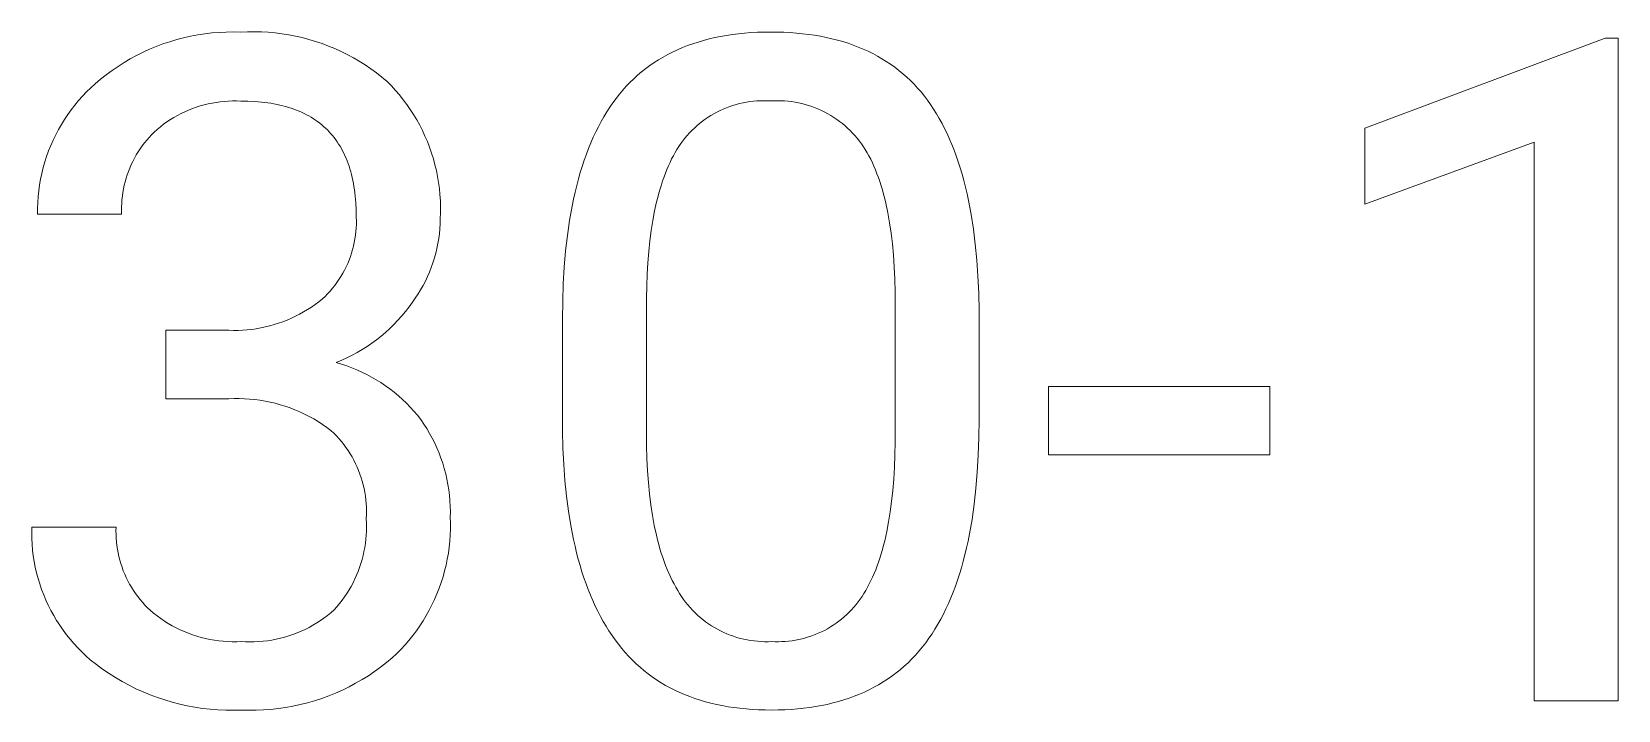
# Model space of a CAD drawing. Header units: millimetres. Extents: x -987 to 2591, y -102 to 2398.
# Drawn here: x 1768.8 to 1850.2, y 180.4 to 215.3 of the extents above; entities that cross this region are included whole.
import ezdxf

# ---------------------------------------------------------------- set-up
doc = ezdxf.new("R2010")
doc.units = ezdxf.units.MM
doc.header["$MEASUREMENT"] = 0
doc.layers.add('Domyślny', color=7, linetype='Continuous', true_color=0x000000)

msp = doc.modelspace()

# ---------------------------------------------------------------- linework, layer by layer
at = {"layer": 'Domyślny', "color": 18, "lineweight": 15, "true_color": 0x000000}
for p, q in [((1776.6, 214.969), (1776.96, 215.05)), ((1776.96, 215.05), (1777.323, 215.119)), ((1777.323, 215.119), (1777.688, 215.174)), ((1777.688, 215.174), (1778.055, 215.217)), ((1778.055, 215.217), (1778.423, 215.248)), ((1778.423, 215.248), (1778.791, 215.265)), ((1778.791, 215.265), (1779.161, 215.27)), ((1779.161, 215.27), (1779.53, 215.262)), ((1779.53, 215.262), (1779.883, 215.278)), ((1779.883, 215.278), (1780.237, 215.282)), ((1780.237, 215.282), (1780.59, 215.274)), ((1780.59, 215.274), (1780.943, 215.254)), ((1780.943, 215.254), (1781.296, 215.222)), ((1781.296, 215.222), (1781.647, 215.178)), ((1781.647, 215.178), (1781.996, 215.123)), ((1781.996, 215.123), (1782.343, 215.055)), ((1782.343, 215.055), (1782.688, 214.977)), ((1803.863, 214.978), (1804.159, 215.038)), ((1804.159, 215.038), (1804.46, 215.092)), ((1804.46, 215.092), (1804.768, 215.138)), ((1804.768, 215.138), (1805.081, 215.177)), ((1805.081, 215.177), (1805.4, 215.209)), ((1805.4, 215.209), (1805.725, 215.234)), ((1805.725, 215.234), (1806.056, 215.252)), ((1806.056, 215.252), (1806.392, 215.262)), ((1806.392, 215.262), (1806.735, 215.266)), ((1806.735, 215.266), (1807.075, 215.263)), ((1807.075, 215.263), (1807.409, 215.252)), ((1807.409, 215.252), (1807.737, 215.235)), ((1807.737, 215.235), (1808.06, 215.211)), ((1808.06, 215.211), (1808.377, 215.18)), ((1808.377, 215.18), (1808.688, 215.143)), ((1808.688, 215.143), (1808.993, 215.098)), ((1808.993, 215.098), (1809.293, 215.047)), ((1809.293, 215.047), (1809.587, 214.989)), ((1774.186, 214.064), (1774.516, 214.228)), ((1774.516, 214.228), (1774.852, 214.382)), ((1774.852, 214.382), (1775.193, 214.523)), ((1775.193, 214.523), (1775.539, 214.653)), ((1775.539, 214.653), (1775.889, 214.771)), ((1775.889, 214.771), (1776.243, 214.876)), ((1776.243, 214.876), (1776.6, 214.969)), ((1782.688, 214.977), (1783.03, 214.886)), ((1783.03, 214.886), (1783.369, 214.784)), ((1783.369, 214.784), (1783.704, 214.671)), ((1783.704, 214.671), (1784.035, 214.547)), ((1784.035, 214.547), (1784.362, 214.412)), ((1784.362, 214.412), (1784.684, 214.265)), ((1784.684, 214.265), (1785.001, 214.108)), ((1801.457, 214.115), (1801.701, 214.239)), ((1801.701, 214.239), (1801.951, 214.356)), ((1801.951, 214.356), (1802.207, 214.466)), ((1802.207, 214.466), (1802.469, 214.569)), ((1802.469, 214.569), (1802.736, 214.665)), ((1802.736, 214.665), (1803.009, 214.754)), ((1803.009, 214.754), (1803.288, 214.836)), ((1803.288, 214.836), (1803.572, 214.91)), ((1803.572, 214.91), (1803.863, 214.978)), ((1809.587, 214.989), (1809.875, 214.924)), ((1809.875, 214.924), (1810.158, 214.852)), ((1810.158, 214.852), (1810.435, 214.773)), ((1810.435, 214.773), (1810.706, 214.688)), ((1810.706, 214.688), (1810.971, 214.596)), ((1810.971, 214.596), (1811.231, 214.496)), ((1811.231, 214.496), (1811.485, 214.39)), ((1811.485, 214.39), (1811.734, 214.277)), ((1811.734, 214.277), (1811.977, 214.158)), ((1837.237, 210.334), (1849.568, 214.956)), ((1849.568, 214.956), (1850.247, 214.956)), ((1850.247, 214.956), (1850.247, 180.919)), ((1772.927, 213.293), (1773.232, 213.502)), ((1773.232, 213.502), (1773.543, 213.7)), ((1773.543, 213.7), (1773.862, 213.887)), ((1773.862, 213.887), (1774.186, 214.064)), ((1785.001, 214.108), (1785.312, 213.941)), ((1785.312, 213.941), (1785.618, 213.763)), ((1785.618, 213.763), (1785.917, 213.575)), ((1785.917, 213.575), (1786.21, 213.377)), ((1800.11, 213.22), (1800.32, 213.387)), ((1800.32, 213.387), (1800.536, 213.547)), ((1800.536, 213.547), (1800.758, 213.699)), ((1800.758, 213.699), (1800.985, 213.845)), ((1800.985, 213.845), (1801.218, 213.983)), ((1801.218, 213.983), (1801.457, 214.115)), ((1811.977, 214.158), (1812.214, 214.031)), ((1812.214, 214.031), (1812.445, 213.898)), ((1812.445, 213.898), (1812.671, 213.758)), ((1812.671, 213.758), (1812.892, 213.61)), ((1812.892, 213.61), (1813.106, 213.457)), ((1813.106, 213.457), (1813.315, 213.296)), ((1771.836, 212.403), (1772.06, 212.606)), ((1772.06, 212.606), (1772.341, 212.845)), ((1772.341, 212.845), (1772.63, 213.074)), ((1772.63, 213.074), (1772.927, 213.293)), ((1786.21, 213.377), (1786.497, 213.169)), ((1786.497, 213.169), (1786.776, 212.951)), ((1786.776, 212.951), (1787.047, 212.725)), ((1787.047, 212.725), (1787.265, 212.502)), ((1799.326, 212.483), (1799.514, 212.678)), ((1799.514, 212.678), (1799.707, 212.866)), ((1799.707, 212.866), (1799.906, 213.047)), ((1799.906, 213.047), (1800.11, 213.22)), ((1813.315, 213.296), (1813.519, 213.128)), ((1813.519, 213.128), (1813.717, 212.954)), ((1813.717, 212.954), (1813.909, 212.772)), ((1813.909, 212.772), (1814.096, 212.584)), ((1814.096, 212.584), (1814.278, 212.389)), ((1771.209, 211.748), (1771.41, 211.974)), ((1771.41, 211.974), (1771.619, 212.192)), ((1771.619, 212.192), (1771.836, 212.403)), ((1787.265, 212.502), (1787.476, 212.272)), ((1787.476, 212.272), (1787.679, 212.036)), ((1787.679, 212.036), (1787.873, 211.792)), ((1787.873, 211.792), (1788.06, 211.542)), ((1798.633, 211.632), (1798.798, 211.856)), ((1798.798, 211.856), (1798.968, 212.072)), ((1798.968, 212.072), (1799.145, 212.281)), ((1799.145, 212.281), (1799.326, 212.483)), ((1814.278, 212.389), (1814.453, 212.188)), ((1814.453, 212.188), (1814.624, 211.979)), ((1814.624, 211.979), (1814.788, 211.763)), ((1814.788, 211.763), (1814.947, 211.541)), ((1770.486, 210.781), (1770.654, 211.032)), ((1770.654, 211.032), (1770.831, 211.277)), ((1770.831, 211.277), (1771.016, 211.516)), ((1771.016, 211.516), (1771.209, 211.748)), ((1776.284, 210.981), (1776.101, 210.877)), ((1776.471, 211.079), (1776.284, 210.981)), ((1776.661, 211.17), (1776.471, 211.079)), ((1776.854, 211.254), (1776.661, 211.17)), ((1777.05, 211.332), (1776.854, 211.254)), ((1777.248, 211.404), (1777.05, 211.332)), ((1777.449, 211.468), (1777.248, 211.404)), ((1777.651, 211.526), (1777.449, 211.468)), ((1777.856, 211.576), (1777.651, 211.526)), ((1778.062, 211.62), (1777.856, 211.576)), ((1778.269, 211.656), (1778.062, 211.62)), ((1778.478, 211.685), (1778.269, 211.656)), ((1778.688, 211.707), (1778.478, 211.685)), ((1778.898, 211.722), (1778.688, 211.707)), ((1779.108, 211.73), (1778.898, 211.722)), ((1779.319, 211.731), (1779.108, 211.73)), ((1779.53, 211.724), (1779.319, 211.731)), ((1779.895, 211.718), (1779.53, 211.724)), ((1780.248, 211.701), (1779.895, 211.718)), ((1780.42, 211.688), (1780.248, 211.701)), ((1780.59, 211.672), (1780.42, 211.688)), ((1780.757, 211.653), (1780.59, 211.672)), ((1780.92, 211.631), (1780.757, 211.653)), ((1781.081, 211.607), (1780.92, 211.631)), ((1781.239, 211.579), (1781.081, 211.607)), ((1781.394, 211.549), (1781.239, 211.579)), ((1781.546, 211.515), (1781.394, 211.549)), ((1781.695, 211.479), (1781.546, 211.515)), ((1781.841, 211.44), (1781.695, 211.479)), ((1781.985, 211.398), (1781.841, 211.44)), ((1782.125, 211.353), (1781.985, 211.398)), ((1782.263, 211.305), (1782.125, 211.353)), ((1782.398, 211.254), (1782.263, 211.305)), ((1782.529, 211.201), (1782.398, 211.254)), ((1782.658, 211.144), (1782.529, 211.201)), ((1782.784, 211.084), (1782.658, 211.144)), ((1782.908, 211.022), (1782.784, 211.084)), ((1783.028, 210.957), (1782.908, 211.022)), ((1783.145, 210.888), (1783.028, 210.957)), ((1788.06, 211.542), (1788.237, 211.286)), ((1788.237, 211.286), (1788.406, 211.024)), ((1788.406, 211.024), (1788.566, 210.756)), ((1798.173, 210.918), (1798.322, 211.164)), ((1798.322, 211.164), (1798.475, 211.402)), ((1798.475, 211.402), (1798.633, 211.632)), ((1803.669, 210.982), (1803.519, 210.887)), ((1803.823, 211.071), (1803.669, 210.982)), ((1803.98, 211.156), (1803.823, 211.071)), ((1804.139, 211.235), (1803.98, 211.156)), ((1804.301, 211.309), (1804.139, 211.235)), ((1804.466, 211.377), (1804.301, 211.309)), ((1804.633, 211.439), (1804.466, 211.377)), ((1804.801, 211.496), (1804.633, 211.439)), ((1804.972, 211.547), (1804.801, 211.496)), ((1805.144, 211.592), (1804.972, 211.547)), ((1805.318, 211.631), (1805.144, 211.592)), ((1805.493, 211.664), (1805.318, 211.631)), ((1805.669, 211.691), (1805.493, 211.664)), ((1805.846, 211.712), (1805.669, 211.691)), ((1806.023, 211.728), (1805.846, 211.712)), ((1806.201, 211.737), (1806.023, 211.728)), ((1806.379, 211.74), (1806.201, 211.737)), ((1806.557, 211.737), (1806.379, 211.74)), ((1806.735, 211.728), (1806.557, 211.737)), ((1806.914, 211.737), (1806.735, 211.728)), ((1807.093, 211.74), (1806.914, 211.737)), ((1807.273, 211.737), (1807.093, 211.74)), ((1807.452, 211.728), (1807.273, 211.737)), ((1807.631, 211.713), (1807.452, 211.728)), ((1807.809, 211.691), (1807.631, 211.713)), ((1807.987, 211.664), (1807.809, 211.691)), ((1808.163, 211.631), (1807.987, 211.664)), ((1808.339, 211.592), (1808.163, 211.631)), ((1808.512, 211.546), (1808.339, 211.592)), ((1808.684, 211.495), (1808.512, 211.546)), ((1808.855, 211.438), (1808.684, 211.495)), ((1809.023, 211.376), (1808.855, 211.438)), ((1809.189, 211.307), (1809.023, 211.376)), ((1809.353, 211.233), (1809.189, 211.307)), ((1809.514, 211.154), (1809.353, 211.233)), ((1809.672, 211.069), (1809.514, 211.154)), ((1809.827, 210.979), (1809.672, 211.069)), ((1809.979, 210.884), (1809.827, 210.979)), ((1814.947, 211.541), (1815.1, 211.311)), ((1815.1, 211.311), (1815.249, 211.073)), ((1815.249, 211.073), (1815.393, 210.828)), ((1770.035, 209.995), (1770.176, 210.262)), ((1770.176, 210.262), (1770.327, 210.524)), ((1770.327, 210.524), (1770.486, 210.781)), ((1775.244, 210.267), (1775.086, 210.128)), ((1775.407, 210.4), (1775.244, 210.267)), ((1775.574, 210.528), (1775.407, 210.4)), ((1775.746, 210.651), (1775.574, 210.528)), ((1775.922, 210.767), (1775.746, 210.651)), ((1776.101, 210.877), (1775.922, 210.767)), ((1783.259, 210.817), (1783.145, 210.888)), ((1783.371, 210.743), (1783.259, 210.817)), ((1783.48, 210.666), (1783.371, 210.743)), ((1783.585, 210.586), (1783.48, 210.666)), ((1783.688, 210.504), (1783.585, 210.586)), ((1783.788, 210.418), (1783.688, 210.504)), ((1783.885, 210.329), (1783.788, 210.418)), ((1783.979, 210.238), (1783.885, 210.329)), ((1784.071, 210.143), (1783.979, 210.238)), ((1784.159, 210.046), (1784.071, 210.143)), ((1788.566, 210.756), (1788.717, 210.484)), ((1788.717, 210.484), (1788.858, 210.206)), ((1788.858, 210.206), (1788.99, 209.923)), ((1797.629, 209.861), (1797.758, 210.136)), ((1797.758, 210.136), (1797.891, 210.404)), ((1797.891, 210.404), (1798.03, 210.665)), ((1798.03, 210.665), (1798.173, 210.918)), ((1802.691, 210.214), (1802.567, 210.087)), ((1802.819, 210.338), (1802.691, 210.214)), ((1802.951, 210.457), (1802.819, 210.338)), ((1803.088, 210.572), (1802.951, 210.457)), ((1803.228, 210.682), (1803.088, 210.572)), ((1803.371, 210.787), (1803.228, 210.682)), ((1803.519, 210.887), (1803.371, 210.787)), ((1810.128, 210.783), (1809.979, 210.884)), ((1810.273, 210.677), (1810.128, 210.783)), ((1810.415, 210.567), (1810.273, 210.677)), ((1810.553, 210.452), (1810.415, 210.567)), ((1810.686, 210.332), (1810.553, 210.452)), ((1810.816, 210.208), (1810.686, 210.332)), ((1810.941, 210.079), (1810.816, 210.208)), ((1815.393, 210.828), (1815.531, 210.576)), ((1815.531, 210.576), (1815.665, 210.316)), ((1815.665, 210.316), (1815.794, 210.048)), ((1837.237, 206.426), (1837.237, 210.334)), ((1769.67, 209.165), (1769.782, 209.446)), ((1769.782, 209.446), (1769.904, 209.722)), ((1769.904, 209.722), (1770.035, 209.995)), ((1774.474, 209.423), (1774.366, 209.27)), ((1774.587, 209.572), (1774.474, 209.423)), ((1774.704, 209.717), (1774.587, 209.572)), ((1774.827, 209.858), (1774.704, 209.717)), ((1774.954, 209.995), (1774.827, 209.858)), ((1775.086, 210.128), (1774.954, 209.995)), ((1784.244, 209.946), (1784.159, 210.046)), ((1784.327, 209.843), (1784.244, 209.946)), ((1784.407, 209.736), (1784.327, 209.843)), ((1784.483, 209.627), (1784.407, 209.736)), ((1784.557, 209.515), (1784.483, 209.627)), ((1784.628, 209.401), (1784.557, 209.515)), ((1784.696, 209.283), (1784.628, 209.401)), ((1788.99, 209.923), (1789.112, 209.637)), ((1789.112, 209.637), (1789.225, 209.346)), ((1789.225, 209.346), (1789.327, 209.051)), ((1797.387, 209.287), (1797.506, 209.577)), ((1797.506, 209.577), (1797.629, 209.861)), ((1802.017, 209.388), (1801.921, 209.238)), ((1802.117, 209.535), (1802.017, 209.388)), ((1802.222, 209.679), (1802.117, 209.535)), ((1802.333, 209.818), (1802.222, 209.679)), ((1802.447, 209.955), (1802.333, 209.818)), ((1802.567, 210.087), (1802.447, 209.955)), ((1811.062, 209.947), (1810.941, 210.079)), ((1811.179, 209.81), (1811.062, 209.947)), ((1811.29, 209.669), (1811.179, 209.81)), ((1811.397, 209.525), (1811.29, 209.669)), ((1811.499, 209.377), (1811.397, 209.525)), ((1811.595, 209.226), (1811.499, 209.377)), ((1815.794, 210.048), (1815.919, 209.773)), ((1815.919, 209.773), (1816.038, 209.491)), ((1816.038, 209.491), (1816.152, 209.201)), ((1845.922, 209.607), (1837.237, 206.426)), ((1845.922, 180.919), (1845.922, 209.607)), ((1769.392, 208.303), (1769.475, 208.594)), ((1769.475, 208.594), (1769.567, 208.881)), ((1769.567, 208.881), (1769.67, 209.165)), ((1773.989, 208.625), (1773.909, 208.456)), ((1774.075, 208.791), (1773.989, 208.625)), ((1774.167, 208.954), (1774.075, 208.791)), ((1774.264, 209.113), (1774.167, 208.954)), ((1774.366, 209.27), (1774.264, 209.113)), ((1784.762, 209.162), (1784.696, 209.283)), ((1784.824, 209.039), (1784.762, 209.162)), ((1784.883, 208.912), (1784.824, 209.039)), ((1784.94, 208.783), (1784.883, 208.912)), ((1784.993, 208.65), (1784.94, 208.783)), ((1785.044, 208.515), (1784.993, 208.65)), ((1785.092, 208.377), (1785.044, 208.515)), ((1789.327, 209.051), (1789.42, 208.754)), ((1789.42, 208.754), (1789.502, 208.453)), ((1797.061, 208.369), (1797.165, 208.683)), ((1797.165, 208.683), (1797.273, 208.988)), ((1797.273, 208.988), (1797.387, 209.287)), ((1801.569, 208.574), (1801.487, 208.395)), ((1801.653, 208.748), (1801.569, 208.574)), ((1801.739, 208.917), (1801.653, 208.748)), ((1801.829, 209.08), (1801.739, 208.917)), ((1801.921, 209.238), (1801.829, 209.08)), ((1811.69, 209.067), (1811.595, 209.226)), ((1811.782, 208.902), (1811.69, 209.067)), ((1811.87, 208.731), (1811.782, 208.902)), ((1811.956, 208.554), (1811.87, 208.731)), ((1812.038, 208.372), (1811.956, 208.554)), ((1816.152, 209.201), (1816.262, 208.904)), ((1816.262, 208.904), (1816.366, 208.6)), ((1816.366, 208.6), (1816.466, 208.288)), ((1769.206, 207.416), (1769.258, 207.714)), ((1769.258, 207.714), (1769.32, 208.009)), ((1769.32, 208.009), (1769.392, 208.303)), ((1773.646, 207.756), (1773.595, 207.577)), ((1773.703, 207.935), (1773.646, 207.756)), ((1773.766, 208.111), (1773.703, 207.935)), ((1773.835, 208.284), (1773.766, 208.111)), ((1773.909, 208.456), (1773.835, 208.284)), ((1785.137, 208.236), (1785.092, 208.377)), ((1785.179, 208.091), (1785.137, 208.236)), ((1785.218, 207.944), (1785.179, 208.091)), ((1785.254, 207.795), (1785.218, 207.944)), ((1785.287, 207.642), (1785.254, 207.795)), ((1789.502, 208.453), (1789.574, 208.15)), ((1789.574, 208.15), (1789.636, 207.844)), ((1789.636, 207.844), (1789.687, 207.537)), ((1796.781, 207.384), (1796.869, 207.72)), ((1796.869, 207.72), (1796.963, 208.049)), ((1796.963, 208.049), (1797.061, 208.369)), ((1801.26, 207.826), (1801.19, 207.626)), ((1801.333, 208.021), (1801.26, 207.826)), ((1801.409, 208.211), (1801.333, 208.021)), ((1801.487, 208.395), (1801.409, 208.211)), ((1812.118, 208.184), (1812.038, 208.372)), ((1812.194, 207.991), (1812.118, 208.184)), ((1812.268, 207.791), (1812.194, 207.991)), ((1812.338, 207.586), (1812.268, 207.791)), ((1816.466, 208.288), (1816.561, 207.969)), ((1816.561, 207.969), (1816.651, 207.642)), ((1769.134, 206.816), (1769.165, 207.116)), ((1769.165, 207.116), (1769.206, 207.416)), ((1773.48, 207.028), (1773.454, 206.843)), ((1773.512, 207.212), (1773.48, 207.028)), ((1773.551, 207.395), (1773.512, 207.212)), ((1773.595, 207.577), (1773.551, 207.395)), ((1785.318, 207.486), (1785.287, 207.642)), ((1785.345, 207.327), (1785.318, 207.486)), ((1785.37, 207.166), (1785.345, 207.327)), ((1785.392, 207.001), (1785.37, 207.166)), ((1785.411, 206.834), (1785.392, 207.001)), ((1789.687, 207.537), (1789.728, 207.228)), ((1789.728, 207.228), (1789.759, 206.918)), ((1789.759, 206.918), (1789.779, 206.607)), ((1796.619, 206.69), (1796.697, 207.041)), ((1796.697, 207.041), (1796.781, 207.384)), ((1800.997, 206.994), (1800.939, 206.773)), ((1801.059, 207.21), (1800.997, 206.994)), ((1801.123, 207.421), (1801.059, 207.21)), ((1801.19, 207.626), (1801.123, 207.421)), ((1812.406, 207.375), (1812.338, 207.586)), ((1812.47, 207.158), (1812.406, 207.375)), ((1812.532, 206.935), (1812.47, 207.158)), ((1812.59, 206.707), (1812.532, 206.935)), ((1816.651, 207.642), (1816.736, 207.308)), ((1816.736, 207.308), (1816.816, 206.966)), ((1816.816, 206.966), (1816.892, 206.617)), ((1769.104, 206.212), (1769.114, 206.514)), ((1769.105, 205.91), (1769.104, 206.212)), ((1769.114, 206.514), (1769.134, 206.816)), ((1773.413, 206.284), (1773.412, 206.097)), ((1773.412, 206.097), (1773.418, 205.91)), ((1773.42, 206.471), (1773.413, 206.284)), ((1773.434, 206.657), (1773.42, 206.471)), ((1773.454, 206.843), (1773.434, 206.657)), ((1785.426, 206.663), (1785.411, 206.834)), ((1785.439, 206.49), (1785.426, 206.663)), ((1785.457, 206.134), (1785.439, 206.49)), ((1785.463, 205.767), (1785.457, 206.134)), ((1789.779, 206.607), (1789.788, 206.295)), ((1789.788, 206.295), (1789.787, 205.983)), ((1796.414, 205.593), (1796.545, 206.332)), ((1796.545, 206.332), (1796.619, 206.69)), ((1800.779, 206.078), (1800.687, 205.588)), ((1800.883, 206.546), (1800.779, 206.078)), ((1800.939, 206.773), (1800.883, 206.546)), ((1812.646, 206.473), (1812.59, 206.707)), ((1812.748, 205.987), (1812.646, 206.473)), ((1816.892, 206.617), (1817.028, 205.897)), ((1773.418, 205.91), (1769.105, 205.91)), ((1785.458, 205.204), (1785.466, 205.391)), ((1785.468, 205.579), (1785.463, 205.767)), ((1785.466, 205.391), (1785.468, 205.579)), ((1789.768, 205.417), (1789.753, 205.163)), ((1789.775, 205.672), (1789.768, 205.417)), ((1789.787, 205.983), (1789.775, 205.672)), ((1796.302, 204.824), (1796.414, 205.593)), ((1800.687, 205.588), (1800.606, 205.077)), ((1812.838, 205.477), (1812.748, 205.987)), ((1812.916, 204.945), (1812.838, 205.477)), ((1817.028, 205.897), (1817.144, 205.147)), ((1785.319, 204.276), (1785.36, 204.459)), ((1785.36, 204.459), (1785.394, 204.644)), ((1785.394, 204.644), (1785.422, 204.83)), ((1785.422, 204.83), (1785.443, 205.016)), ((1785.443, 205.016), (1785.458, 205.204)), ((1789.694, 204.657), (1789.652, 204.406)), ((1789.728, 204.91), (1789.694, 204.657)), ((1789.753, 205.163), (1789.728, 204.91)), ((1796.211, 204.024), (1796.302, 204.824)), ((1800.537, 204.546), (1800.479, 203.994)), ((1800.606, 205.077), (1800.537, 204.546)), ((1812.982, 204.389), (1812.916, 204.945)), ((1817.144, 205.147), (1817.241, 204.368)), ((1785.093, 203.559), (1785.159, 203.735)), ((1785.159, 203.735), (1785.219, 203.913)), ((1785.219, 203.913), (1785.272, 204.094)), ((1785.272, 204.094), (1785.319, 204.276)), ((1789.474, 203.664), (1789.397, 203.421)), ((1789.542, 203.909), (1789.474, 203.664)), ((1789.601, 204.157), (1789.542, 203.909)), ((1789.652, 204.406), (1789.601, 204.157)), ((1796.14, 203.195), (1796.211, 204.024)), ((1800.479, 203.994), (1800.432, 203.421)), ((1813.036, 203.809), (1812.982, 204.389)), ((1813.078, 203.206), (1813.036, 203.809)), ((1817.241, 204.368), (1817.318, 203.56)), ((1784.675, 202.719), (1784.77, 202.881)), ((1784.77, 202.881), (1784.86, 203.046)), ((1784.86, 203.046), (1784.944, 203.214)), ((1784.944, 203.214), (1785.022, 203.385)), ((1785.022, 203.385), (1785.093, 203.559)), ((1789.219, 202.944), (1789.118, 202.71)), ((1789.312, 203.181), (1789.219, 202.944)), ((1789.397, 203.421), (1789.312, 203.181)), ((1796.089, 202.336), (1796.14, 203.195)), ((1800.397, 202.827), (1800.373, 202.212)), ((1800.432, 203.421), (1800.397, 202.827)), ((1813.108, 202.58), (1813.078, 203.206)), ((1817.318, 203.56), (1817.376, 202.722)), ((1784.118, 201.964), (1784.24, 202.107)), ((1784.24, 202.107), (1784.356, 202.254)), ((1784.356, 202.254), (1784.468, 202.405)), ((1784.468, 202.405), (1784.574, 202.56)), ((1784.574, 202.56), (1784.675, 202.719)), ((1788.766, 202.032), (1788.633, 201.815)), ((1788.891, 202.254), (1788.766, 202.032)), ((1789.008, 202.48), (1788.891, 202.254)), ((1789.118, 202.71), (1789.008, 202.48)), ((1796.058, 201.448), (1796.089, 202.336)), ((1800.373, 202.212), (1800.361, 201.577)), ((1813.126, 201.929), (1813.108, 202.58)), ((1817.376, 202.722), (1817.414, 201.854)), ((1783.157, 201.14), (1783.351, 201.274)), ((1783.351, 201.274), (1783.539, 201.415)), ((1783.539, 201.415), (1783.723, 201.562)), ((1783.723, 201.562), (1783.859, 201.691)), ((1783.859, 201.691), (1783.991, 201.825)), ((1783.991, 201.825), (1784.118, 201.964)), ((1788.346, 201.395), (1788.172, 201.154)), ((1788.493, 201.602), (1788.346, 201.395)), ((1788.633, 201.815), (1788.493, 201.602)), ((1796.048, 200.529), (1796.058, 201.448)), ((1800.361, 201.577), (1800.361, 194.691)), ((1813.132, 201.255), (1813.126, 201.929)), ((1813.132, 194.203), (1813.132, 201.255)), ((1817.414, 201.854), (1817.433, 200.958)), ((1781.472, 200.311), (1781.694, 200.39)), ((1781.694, 200.39), (1781.913, 200.476)), ((1781.913, 200.476), (1782.129, 200.569)), ((1782.129, 200.569), (1782.342, 200.669)), ((1782.342, 200.669), (1782.552, 200.777)), ((1782.552, 200.777), (1782.758, 200.891)), ((1782.758, 200.891), (1782.96, 201.012)), ((1782.96, 201.012), (1783.157, 201.14)), ((1787.601, 200.468), (1787.395, 200.253)), ((1787.799, 200.69), (1787.601, 200.468)), ((1787.989, 200.919), (1787.799, 200.69)), ((1788.172, 201.154), (1787.989, 200.919)), ((1796.048, 194.786), (1796.048, 200.529)), ((1817.433, 200.958), (1817.433, 195.37)), ((1775.693, 199.953), (1778.922, 199.953)), ((1775.693, 196.439), (1775.693, 199.953)), ((1778.922, 199.953), (1779.157, 199.947)), ((1779.157, 199.947), (1779.393, 199.948)), ((1779.393, 199.948), (1779.628, 199.957)), ((1779.628, 199.957), (1779.863, 199.975)), ((1779.863, 199.975), (1780.097, 200)), ((1780.097, 200), (1780.33, 200.032)), ((1780.33, 200.032), (1780.562, 200.073)), ((1780.562, 200.073), (1780.792, 200.121)), ((1780.792, 200.121), (1781.021, 200.177)), ((1781.021, 200.177), (1781.248, 200.24)), ((1781.248, 200.24), (1781.472, 200.311)), ((1786.736, 199.652), (1786.502, 199.467)), ((1786.962, 199.845), (1786.736, 199.652)), ((1787.182, 200.045), (1786.962, 199.845)), ((1787.395, 200.253), (1787.182, 200.045)), ((1785.511, 198.811), (1785.249, 198.669)), ((1785.767, 198.962), (1785.511, 198.811)), ((1786.018, 199.122), (1785.767, 198.962)), ((1786.263, 199.29), (1786.018, 199.122)), ((1786.502, 199.467), (1786.263, 199.29)), ((1784.713, 198.412), (1784.438, 198.297)), ((1784.438, 198.297), (1784.707, 198.218)), ((1784.707, 198.218), (1784.973, 198.129)), ((1784.983, 198.536), (1784.713, 198.412)), ((1784.973, 198.129), (1785.235, 198.031)), ((1785.249, 198.669), (1784.983, 198.536)), ((1785.235, 198.031), (1785.495, 197.924)), ((1785.495, 197.924), (1785.75, 197.809)), ((1785.75, 197.809), (1786.001, 197.685)), ((1786.001, 197.685), (1786.248, 197.552)), ((1786.248, 197.552), (1786.491, 197.411)), ((1786.491, 197.411), (1786.728, 197.262)), ((1786.728, 197.262), (1786.96, 197.106)), ((1786.96, 197.106), (1787.187, 196.941)), ((1778.922, 196.439), (1775.693, 196.439)), ((1779.189, 196.448), (1778.922, 196.439)), ((1779.456, 196.449), (1779.189, 196.448)), ((1779.723, 196.44), (1779.456, 196.449)), ((1779.989, 196.422), (1779.723, 196.44)), ((1780.255, 196.396), (1779.989, 196.422)), ((1780.519, 196.36), (1780.255, 196.396)), ((1780.783, 196.316), (1780.519, 196.36)), ((1781.044, 196.263), (1780.783, 196.316)), ((1787.187, 196.941), (1787.408, 196.768)), ((1787.408, 196.768), (1787.623, 196.589)), ((1787.623, 196.589), (1787.832, 196.402)), ((1787.832, 196.402), (1788.035, 196.208)), ((1821.005, 193.557), (1821.005, 197.071)), ((1821.005, 197.071), (1832.359, 197.071)), ((1832.359, 197.071), (1832.359, 193.557)), ((1781.304, 196.201), (1781.044, 196.263)), ((1781.561, 196.13), (1781.304, 196.201)), ((1781.816, 196.051), (1781.561, 196.13)), ((1782.068, 195.963), (1781.816, 196.051)), ((1782.317, 195.866), (1782.068, 195.963)), ((1782.563, 195.762), (1782.317, 195.866)), ((1782.805, 195.649), (1782.563, 195.762)), ((1783.043, 195.528), (1782.805, 195.649)), ((1783.276, 195.399), (1783.043, 195.528)), ((1788.035, 196.208), (1788.23, 196.007)), ((1788.23, 196.007), (1788.419, 195.8)), ((1788.419, 195.8), (1788.6, 195.586)), ((1788.6, 195.586), (1788.775, 195.367)), ((1783.506, 195.262), (1783.276, 195.399)), ((1783.73, 195.118), (1783.506, 195.262)), ((1783.95, 194.966), (1783.73, 195.118)), ((1784.164, 194.807), (1783.95, 194.966)), ((1784.304, 194.673), (1784.164, 194.807)), ((1784.44, 194.534), (1784.304, 194.673)), ((1788.775, 195.367), (1788.933, 195.136)), ((1788.933, 195.136), (1789.084, 194.9)), ((1789.084, 194.9), (1789.227, 194.659)), ((1789.227, 194.659), (1789.361, 194.413)), ((1796.071, 193.907), (1796.048, 194.786)), ((1800.361, 194.691), (1800.367, 194.018)), ((1817.433, 195.37), (1817.423, 194.438)), ((1784.57, 194.391), (1784.44, 194.534)), ((1784.696, 194.243), (1784.57, 194.391)), ((1784.816, 194.091), (1784.696, 194.243)), ((1784.932, 193.935), (1784.816, 194.091)), ((1785.041, 193.776), (1784.932, 193.935)), ((1789.361, 194.413), (1789.487, 194.163)), ((1789.487, 194.163), (1789.604, 193.908)), ((1789.604, 193.908), (1789.712, 193.65)), ((1796.113, 193.055), (1796.071, 193.907)), ((1800.367, 194.018), (1800.386, 193.368)), ((1813.118, 193.55), (1813.132, 194.203)), ((1817.423, 194.438), (1817.393, 193.537)), ((1785.146, 193.612), (1785.041, 193.776)), ((1785.244, 193.445), (1785.146, 193.612)), ((1785.337, 193.275), (1785.244, 193.445)), ((1785.424, 193.102), (1785.337, 193.275)), ((1785.506, 192.926), (1785.424, 193.102)), ((1789.712, 193.65), (1789.811, 193.388)), ((1789.811, 193.388), (1789.901, 193.123)), ((1789.901, 193.123), (1789.982, 192.855)), ((1796.175, 192.231), (1796.113, 193.055)), ((1800.386, 193.368), (1800.417, 192.739)), ((1813.091, 192.921), (1813.118, 193.55)), ((1817.393, 193.537), (1817.343, 192.667)), ((1832.359, 193.557), (1821.005, 193.557)), ((1785.581, 192.747), (1785.506, 192.926)), ((1785.65, 192.566), (1785.581, 192.747)), ((1785.712, 192.383), (1785.65, 192.566)), ((1785.769, 192.197), (1785.712, 192.383)), ((1789.982, 192.855), (1790.054, 192.584)), ((1790.054, 192.584), (1790.117, 192.311)), ((1790.117, 192.311), (1790.17, 192.036)), ((1796.256, 191.435), (1796.175, 192.231)), ((1800.417, 192.739), (1800.461, 192.132)), ((1813.005, 191.729), (1813.054, 192.314)), ((1813.054, 192.314), (1813.091, 192.921)), ((1817.343, 192.667), (1817.272, 191.827)), ((1785.819, 192.01), (1785.769, 192.197)), ((1785.862, 191.821), (1785.819, 192.01)), ((1785.899, 191.631), (1785.862, 191.821)), ((1785.93, 191.44), (1785.899, 191.631)), ((1785.954, 191.247), (1785.93, 191.44)), ((1790.17, 192.036), (1790.213, 191.759)), ((1790.213, 191.759), (1790.247, 191.481)), ((1790.247, 191.481), (1790.272, 191.202)), ((1796.357, 190.667), (1796.256, 191.435)), ((1800.461, 192.132), (1800.518, 191.547)), ((1800.518, 191.547), (1800.587, 190.984)), ((1812.944, 191.167), (1813.005, 191.729)), ((1817.272, 191.827), (1817.182, 191.018)), ((1785.971, 191.054), (1785.954, 191.247)), ((1785.982, 190.861), (1785.971, 191.054)), ((1785.986, 190.667), (1785.982, 190.861)), ((1785.984, 190.473), (1785.986, 190.667)), ((1790.272, 191.202), (1790.287, 190.923)), ((1790.287, 190.923), (1790.292, 190.643)), ((1790.292, 190.643), (1790.288, 190.363)), ((1796.476, 189.927), (1796.357, 190.667)), ((1800.587, 190.984), (1800.669, 190.444)), ((1812.789, 190.109), (1812.873, 190.626)), ((1812.873, 190.626), (1812.944, 191.167)), ((1817.182, 191.018), (1817.071, 190.239)), ((1768.802, 189.554), (1768.807, 189.85)), ((1768.807, 189.85), (1773.132, 189.85)), ((1773.132, 189.85), (1773.127, 189.66)), ((1785.975, 190.279), (1785.984, 190.473)), ((1785.985, 190.067), (1785.975, 190.279)), ((1785.984, 189.642), (1785.988, 189.855)), ((1785.988, 189.855), (1785.985, 190.067)), ((1790.288, 190.363), (1790.297, 190.052)), ((1790.297, 190.052), (1790.296, 189.742)), ((1796.616, 189.215), (1796.476, 189.927)), ((1800.669, 190.444), (1800.763, 189.926)), ((1800.763, 189.926), (1800.87, 189.43)), ((1812.694, 189.613), (1812.789, 190.109)), ((1817.071, 190.239), (1816.941, 189.492)), ((1768.807, 189.258), (1768.802, 189.554)), ((1768.823, 188.962), (1768.807, 189.258)), ((1768.848, 188.667), (1768.823, 188.962)), ((1773.127, 189.66), (1773.129, 189.469)), ((1773.129, 189.469), (1773.137, 189.278)), ((1773.137, 189.278), (1773.151, 189.088)), ((1773.151, 189.088), (1773.173, 188.899)), ((1785.897, 188.798), (1785.929, 189.008)), ((1785.929, 189.008), (1785.955, 189.219)), ((1785.955, 189.219), (1785.973, 189.43)), ((1785.973, 189.43), (1785.984, 189.642)), ((1790.263, 189.121), (1790.231, 188.812)), ((1790.285, 189.431), (1790.263, 189.121)), ((1790.296, 189.742), (1790.285, 189.431)), ((1796.693, 188.869), (1796.616, 189.215)), ((1800.87, 189.43), (1800.928, 189.19)), ((1800.928, 189.19), (1800.989, 188.956)), ((1800.989, 188.956), (1801.053, 188.728)), ((1812.531, 188.91), (1812.588, 189.139)), ((1812.588, 189.139), (1812.694, 189.613)), ((1816.868, 189.129), (1816.79, 188.774)), ((1816.941, 189.492), (1816.868, 189.129)), ((1768.884, 188.373), (1768.848, 188.667)), ((1768.93, 188.08), (1768.884, 188.373)), ((1773.173, 188.899), (1773.201, 188.71)), ((1773.201, 188.71), (1773.235, 188.522)), ((1773.235, 188.522), (1773.276, 188.336)), ((1773.276, 188.336), (1773.323, 188.151)), ((1773.323, 188.151), (1773.377, 187.968)), ((1785.698, 187.972), (1785.758, 188.176)), ((1785.758, 188.176), (1785.811, 188.382)), ((1785.811, 188.382), (1785.858, 188.589)), ((1785.858, 188.589), (1785.897, 188.798)), ((1790.136, 188.198), (1790.072, 187.894)), ((1790.189, 188.505), (1790.136, 188.198)), ((1790.231, 188.812), (1790.189, 188.505)), ((1796.775, 188.53), (1796.693, 188.869)), ((1796.862, 188.198), (1796.775, 188.53)), ((1796.953, 187.873), (1796.862, 188.198)), ((1801.053, 188.728), (1801.121, 188.505)), ((1801.121, 188.505), (1801.192, 188.288)), ((1801.192, 188.288), (1801.265, 188.077)), ((1812.272, 188.051), (1812.341, 188.258)), ((1812.341, 188.258), (1812.407, 188.47)), ((1812.407, 188.47), (1812.47, 188.687)), ((1812.47, 188.687), (1812.531, 188.91)), ((1816.707, 188.427), (1816.619, 188.088)), ((1816.79, 188.774), (1816.707, 188.427)), ((1768.986, 187.789), (1768.93, 188.08)), ((1769.052, 187.5), (1768.986, 187.789)), ((1769.128, 187.214), (1769.052, 187.5)), ((1773.377, 187.968), (1773.437, 187.787)), ((1773.437, 187.787), (1773.503, 187.608)), ((1773.503, 187.608), (1773.575, 187.432)), ((1773.575, 187.432), (1773.653, 187.258)), ((1785.389, 187.181), (1785.476, 187.375)), ((1785.476, 187.375), (1785.557, 187.571)), ((1785.557, 187.571), (1785.631, 187.771)), ((1785.631, 187.771), (1785.698, 187.972)), ((1789.999, 187.592), (1789.915, 187.293)), ((1790.072, 187.894), (1789.999, 187.592)), ((1797.05, 187.555), (1796.953, 187.873)), ((1797.151, 187.244), (1797.05, 187.555)), ((1801.265, 188.077), (1801.342, 187.871)), ((1801.342, 187.871), (1801.423, 187.671)), ((1801.423, 187.671), (1801.506, 187.476)), ((1801.506, 187.476), (1801.592, 187.288)), ((1811.968, 187.278), (1812.049, 187.463)), ((1812.049, 187.463), (1812.126, 187.654)), ((1812.126, 187.654), (1812.201, 187.85)), ((1812.201, 187.85), (1812.272, 188.051)), ((1816.428, 187.432), (1816.325, 187.115)), ((1816.526, 187.756), (1816.428, 187.432)), ((1816.619, 188.088), (1816.526, 187.756)), ((1769.214, 186.931), (1769.128, 187.214)), ((1769.31, 186.65), (1769.214, 186.931)), ((1769.415, 186.373), (1769.31, 186.65)), ((1773.653, 187.258), (1773.738, 187.087)), ((1773.738, 187.087), (1773.828, 186.919)), ((1773.828, 186.919), (1773.924, 186.754)), ((1773.924, 186.754), (1774.025, 186.592)), ((1774.025, 186.592), (1774.132, 186.434)), ((1784.978, 186.438), (1785.09, 186.618)), ((1785.09, 186.618), (1785.196, 186.802)), ((1785.196, 186.802), (1785.296, 186.99)), ((1785.296, 186.99), (1785.389, 187.181)), ((1789.718, 186.704), (1789.604, 186.415)), ((1789.821, 186.997), (1789.718, 186.704)), ((1789.915, 187.293), (1789.821, 186.997)), ((1797.258, 186.94), (1797.151, 187.244)), ((1797.369, 186.643), (1797.258, 186.94)), ((1797.485, 186.353), (1797.369, 186.643)), ((1801.592, 187.288), (1801.682, 187.105)), ((1801.682, 187.105), (1801.774, 186.927)), ((1801.774, 186.927), (1801.87, 186.756)), ((1801.87, 186.756), (1801.969, 186.59)), ((1801.969, 186.59), (1802.061, 186.435)), ((1811.524, 186.435), (1811.619, 186.593)), ((1811.619, 186.593), (1811.71, 186.756)), ((1811.71, 186.756), (1811.799, 186.925)), ((1811.799, 186.925), (1811.885, 187.099)), ((1811.885, 187.099), (1811.968, 187.278)), ((1816.217, 186.806), (1816.104, 186.505)), ((1816.325, 187.115), (1816.217, 186.806)), ((1769.53, 186.1), (1769.415, 186.373)), ((1769.654, 185.831), (1769.53, 186.1)), ((1769.787, 185.566), (1769.654, 185.831)), ((1774.132, 186.434), (1774.245, 186.28)), ((1774.245, 186.28), (1774.363, 186.13)), ((1774.363, 186.13), (1774.485, 185.984)), ((1774.485, 185.984), (1774.613, 185.843)), ((1774.613, 185.843), (1774.746, 185.706)), ((1774.746, 185.706), (1774.883, 185.573)), ((1784.331, 185.597), (1784.471, 185.756)), ((1784.471, 185.756), (1784.607, 185.92)), ((1784.607, 185.92), (1784.736, 186.089)), ((1784.736, 186.089), (1784.86, 186.261)), ((1784.86, 186.261), (1784.978, 186.438)), ((1789.349, 185.849), (1789.206, 185.573)), ((1789.481, 186.13), (1789.349, 185.849)), ((1789.604, 186.415), (1789.481, 186.13)), ((1797.606, 186.069), (1797.485, 186.353)), ((1797.732, 185.793), (1797.606, 186.069)), ((1797.863, 185.524), (1797.732, 185.793)), ((1802.061, 186.435), (1802.159, 186.283)), ((1802.159, 186.283), (1802.262, 186.135)), ((1802.262, 186.135), (1802.37, 185.991)), ((1802.37, 185.991), (1802.482, 185.85)), ((1802.482, 185.85), (1802.6, 185.713)), ((1802.6, 185.713), (1802.722, 185.581)), ((1810.887, 185.599), (1811.004, 185.729)), ((1811.004, 185.729), (1811.118, 185.863)), ((1811.118, 185.863), (1811.226, 186.001)), ((1811.226, 186.001), (1811.33, 186.142)), ((1811.33, 186.142), (1811.43, 186.287)), ((1811.43, 186.287), (1811.524, 186.435)), ((1815.862, 185.925), (1815.734, 185.646)), ((1815.986, 186.211), (1815.862, 185.925)), ((1816.104, 186.505), (1815.986, 186.211)), ((1769.929, 185.307), (1769.787, 185.566)), ((1770.081, 185.052), (1769.929, 185.307)), ((1770.241, 184.803), (1770.081, 185.052)), ((1774.883, 185.573), (1775.06, 185.426)), ((1775.06, 185.426), (1775.241, 185.284)), ((1775.241, 185.284), (1775.427, 185.149)), ((1775.427, 185.149), (1775.618, 185.02)), ((1775.618, 185.02), (1775.813, 184.898)), ((1775.813, 184.898), (1776.012, 184.783)), ((1783.236, 184.807), (1783.43, 184.922)), ((1783.43, 184.922), (1783.619, 185.045)), ((1783.619, 185.045), (1783.804, 185.173)), ((1783.804, 185.173), (1783.985, 185.309)), ((1783.985, 185.309), (1784.16, 185.45)), ((1784.16, 185.45), (1784.331, 185.597)), ((1788.895, 185.035), (1788.725, 184.775)), ((1789.055, 185.301), (1788.895, 185.035)), ((1789.206, 185.573), (1789.055, 185.301)), ((1797.999, 185.261), (1797.863, 185.524)), ((1798.14, 185.005), (1797.999, 185.261)), ((1798.285, 184.757), (1798.14, 185.005)), ((1802.722, 185.581), (1802.849, 185.453)), ((1802.849, 185.453), (1802.98, 185.329)), ((1802.98, 185.329), (1803.115, 185.209)), ((1803.115, 185.209), (1803.254, 185.095)), ((1803.254, 185.095), (1803.397, 184.985)), ((1803.397, 184.985), (1803.544, 184.881)), ((1803.544, 184.881), (1803.694, 184.781)), ((1809.949, 184.81), (1810.094, 184.909)), ((1810.094, 184.909), (1810.236, 185.013)), ((1810.236, 185.013), (1810.374, 185.121)), ((1810.374, 185.121), (1810.508, 185.234)), ((1810.508, 185.234), (1810.638, 185.351)), ((1810.638, 185.351), (1810.764, 185.473)), ((1810.764, 185.473), (1810.887, 185.599)), ((1815.463, 185.112), (1815.32, 184.857)), ((1815.601, 185.375), (1815.463, 185.112)), ((1815.734, 185.646), (1815.601, 185.375)), ((1770.409, 184.559), (1770.241, 184.803)), ((1770.586, 184.321), (1770.409, 184.559)), ((1770.771, 184.09), (1770.586, 184.321)), ((1770.964, 183.865), (1770.771, 184.09)), ((1776.012, 184.783), (1776.216, 184.675)), ((1776.216, 184.675), (1776.422, 184.574)), ((1776.422, 184.574), (1776.633, 184.481)), ((1776.633, 184.481), (1776.846, 184.395)), ((1776.846, 184.395), (1777.062, 184.316)), ((1777.062, 184.316), (1777.281, 184.245)), ((1777.281, 184.245), (1777.502, 184.181)), ((1777.502, 184.181), (1777.726, 184.126)), ((1777.726, 184.126), (1777.951, 184.078)), ((1777.951, 184.078), (1778.177, 184.038)), ((1781.126, 184.045), (1781.347, 184.087)), ((1781.347, 184.087), (1781.567, 184.137)), ((1781.567, 184.137), (1781.785, 184.195)), ((1781.785, 184.195), (1782.001, 184.261)), ((1782.001, 184.261), (1782.214, 184.334)), ((1782.214, 184.334), (1782.425, 184.414)), ((1782.425, 184.414), (1782.633, 184.501)), ((1782.633, 184.501), (1782.837, 184.596)), ((1782.837, 184.596), (1783.038, 184.698)), ((1783.038, 184.698), (1783.236, 184.807)), ((1788.361, 184.272), (1788.166, 184.03)), ((1788.548, 184.52), (1788.361, 184.272)), ((1788.725, 184.775), (1788.548, 184.52)), ((1798.436, 184.515), (1798.285, 184.757)), ((1798.592, 184.28), (1798.436, 184.515)), ((1798.752, 184.052), (1798.592, 184.28)), ((1803.694, 184.781), (1803.848, 184.687)), ((1803.848, 184.687), (1804.005, 184.598)), ((1804.005, 184.598), (1804.164, 184.514)), ((1804.164, 184.514), (1804.327, 184.437)), ((1804.327, 184.437), (1804.492, 184.364)), ((1804.492, 184.364), (1804.66, 184.298)), ((1804.66, 184.298), (1804.829, 184.237)), ((1804.829, 184.237), (1805.001, 184.182)), ((1805.001, 184.182), (1805.175, 184.133)), ((1805.175, 184.133), (1805.35, 184.09)), ((1805.35, 184.09), (1805.526, 184.054)), ((1808.006, 184.038), (1808.178, 184.072)), ((1808.178, 184.072), (1808.349, 184.111)), ((1808.349, 184.111), (1808.518, 184.156)), ((1808.518, 184.156), (1808.686, 184.207)), ((1808.686, 184.207), (1808.852, 184.263)), ((1808.852, 184.263), (1809.017, 184.325)), ((1809.017, 184.325), (1809.179, 184.393)), ((1809.179, 184.393), (1809.338, 184.466)), ((1809.338, 184.466), (1809.495, 184.544)), ((1809.495, 184.544), (1809.649, 184.628)), ((1809.649, 184.628), (1809.801, 184.716)), ((1809.801, 184.716), (1809.949, 184.81)), ((1814.86, 184.135), (1814.695, 183.909)), ((1815.018, 184.368), (1814.86, 184.135)), ((1815.171, 184.609), (1815.018, 184.368)), ((1815.32, 184.857), (1815.171, 184.609)), ((1771.164, 183.647), (1770.964, 183.865)), ((1771.372, 183.436), (1771.164, 183.647)), ((1771.588, 183.232), (1771.372, 183.436)), ((1778.177, 184.038), (1778.405, 184.006)), ((1778.405, 184.006), (1778.634, 183.982)), ((1778.634, 183.982), (1778.863, 183.965)), ((1778.863, 183.965), (1779.093, 183.957)), ((1779.093, 183.957), (1779.323, 183.957)), ((1779.323, 183.957), (1779.553, 183.965)), ((1779.553, 183.965), (1779.779, 183.953)), ((1779.779, 183.953), (1780.004, 183.949)), ((1780.004, 183.949), (1780.229, 183.952)), ((1780.229, 183.952), (1780.455, 183.964)), ((1780.455, 183.964), (1780.679, 183.983)), ((1780.679, 183.983), (1780.903, 184.01)), ((1780.903, 184.01), (1781.126, 184.045)), ((1787.535, 183.345), (1787.309, 183.131)), ((1787.753, 183.566), (1787.535, 183.345)), ((1787.964, 183.794), (1787.753, 183.566)), ((1788.166, 184.03), (1787.964, 183.794)), ((1798.918, 183.83), (1798.752, 184.052)), ((1799.09, 183.615), (1798.918, 183.83)), ((1799.266, 183.407), (1799.09, 183.615)), ((1799.449, 183.207), (1799.266, 183.407)), ((1805.526, 184.054), (1805.704, 184.023)), ((1805.704, 184.023), (1805.882, 183.998)), ((1805.882, 183.998), (1806.062, 183.98)), ((1806.062, 183.98), (1806.242, 183.968)), ((1806.242, 183.968), (1806.422, 183.962)), ((1806.422, 183.962), (1806.602, 183.962)), ((1806.602, 183.962), (1806.782, 183.969)), ((1806.782, 183.969), (1806.958, 183.961)), ((1806.958, 183.961), (1807.133, 183.959)), ((1807.133, 183.959), (1807.308, 183.963)), ((1807.308, 183.963), (1807.484, 183.973)), ((1807.484, 183.973), (1807.658, 183.989)), ((1807.658, 183.989), (1807.832, 184.011)), ((1807.832, 184.011), (1808.006, 184.038)), ((1814.167, 183.273), (1813.979, 183.075)), ((1814.348, 183.478), (1814.167, 183.273)), ((1814.525, 183.69), (1814.348, 183.478)), ((1814.695, 183.909), (1814.525, 183.69)), ((1771.81, 183.036), (1771.588, 183.232)), ((1772.121, 182.789), (1771.81, 183.036)), ((1772.441, 182.554), (1772.121, 182.789)), ((1772.769, 182.329), (1772.441, 182.554)), ((1786.713, 182.653), (1786.404, 182.43)), ((1787.015, 182.887), (1786.713, 182.653)), ((1787.309, 183.131), (1787.015, 182.887)), ((1799.637, 183.013), (1799.449, 183.207)), ((1799.83, 182.826), (1799.637, 183.013)), ((1800.029, 182.647), (1799.83, 182.826)), ((1800.233, 182.475), (1800.029, 182.647)), ((1800.443, 182.309), (1800.233, 182.475)), ((1813.383, 182.525), (1813.173, 182.356)), ((1813.588, 182.701), (1813.383, 182.525)), ((1813.786, 182.884), (1813.588, 182.701)), ((1813.979, 183.075), (1813.786, 182.884)), ((1773.105, 182.116), (1772.769, 182.329)), ((1773.448, 181.915), (1773.105, 182.116)), ((1773.798, 181.726), (1773.448, 181.915)), ((1774.154, 181.549), (1773.798, 181.726)), ((1785.093, 181.646), (1784.75, 181.479)), ((1785.431, 181.825), (1785.093, 181.646)), ((1785.762, 182.015), (1785.431, 181.825)), ((1786.086, 182.217), (1785.762, 182.015)), ((1786.404, 182.43), (1786.086, 182.217)), ((1800.658, 182.151), (1800.443, 182.309)), ((1800.879, 182), (1800.658, 182.151)), ((1801.106, 181.856), (1800.879, 182)), ((1801.338, 181.719), (1801.106, 181.856)), ((1801.575, 181.589), (1801.338, 181.719)), ((1812.277, 181.752), (1812.038, 181.619)), ((1812.509, 181.892), (1812.277, 181.752)), ((1812.736, 182.04), (1812.509, 181.892)), ((1812.958, 182.194), (1812.736, 182.04)), ((1813.173, 182.356), (1812.958, 182.194)), ((1774.515, 181.385), (1774.154, 181.549)), ((1774.883, 181.233), (1774.515, 181.385)), ((1775.255, 181.094), (1774.883, 181.233)), ((1775.632, 180.968), (1775.255, 181.094)), ((1776.013, 180.856), (1775.632, 180.968)), ((1776.398, 180.756), (1776.013, 180.856)), ((1782.957, 180.825), (1782.587, 180.732)), ((1783.324, 180.931), (1782.957, 180.825)), ((1783.688, 181.05), (1783.324, 180.931)), ((1784.046, 181.181), (1783.688, 181.05)), ((1784.401, 181.324), (1784.046, 181.181)), ((1784.75, 181.479), (1784.401, 181.324)), ((1801.818, 181.466), (1801.575, 181.589)), ((1802.066, 181.351), (1801.818, 181.466)), ((1802.32, 181.242), (1802.066, 181.351)), ((1802.579, 181.14), (1802.32, 181.242)), ((1802.844, 181.046), (1802.579, 181.14)), ((1803.114, 180.958), (1802.844, 181.046)), ((1803.389, 180.877), (1803.114, 180.958)), ((1803.671, 180.804), (1803.389, 180.877)), ((1809.928, 180.814), (1809.639, 180.745)), ((1810.212, 180.889), (1809.928, 180.814)), ((1810.49, 180.972), (1810.212, 180.889)), ((1810.762, 181.062), (1810.49, 180.972)), ((1811.029, 181.159), (1810.762, 181.062)), ((1811.29, 181.263), (1811.029, 181.159)), ((1811.545, 181.374), (1811.29, 181.263)), ((1811.794, 181.493), (1811.545, 181.374)), ((1812.038, 181.619), (1811.794, 181.493)), ((1850.247, 180.919), (1845.922, 180.919)), ((1776.786, 180.67), (1776.398, 180.756)), ((1777.177, 180.598), (1776.786, 180.67)), ((1777.57, 180.539), (1777.177, 180.598)), ((1777.965, 180.494), (1777.57, 180.539)), ((1778.362, 180.462), (1777.965, 180.494)), ((1778.759, 180.445), (1778.362, 180.462)), ((1779.156, 180.441), (1778.759, 180.445)), ((1779.553, 180.451), (1779.156, 180.441)), ((1779.935, 180.44), (1779.553, 180.451)), ((1780.317, 180.442), (1779.935, 180.44)), ((1780.699, 180.458), (1780.317, 180.442)), ((1781.08, 180.487), (1780.699, 180.458)), ((1781.46, 180.529), (1781.08, 180.487)), ((1781.838, 180.583), (1781.46, 180.529)), ((1782.214, 180.651), (1781.838, 180.583)), ((1782.587, 180.732), (1782.214, 180.651)), ((1803.957, 180.737), (1803.671, 180.804)), ((1804.249, 180.678), (1803.957, 180.737)), ((1804.547, 180.625), (1804.249, 180.678)), ((1804.85, 180.58), (1804.547, 180.625)), ((1805.158, 180.541), (1804.85, 180.58)), ((1805.472, 180.51), (1805.158, 180.541)), ((1805.791, 180.486), (1805.472, 180.51)), ((1806.116, 180.468), (1805.791, 180.486)), ((1806.447, 180.458), (1806.116, 180.468)), ((1806.782, 180.454), (1806.447, 180.458)), ((1807.122, 180.458), (1806.782, 180.454)), ((1807.457, 180.468), (1807.122, 180.458)), ((1807.785, 180.486), (1807.457, 180.468)), ((1808.109, 180.512), (1807.785, 180.486)), ((1808.426, 180.544), (1808.109, 180.512)), ((1808.738, 180.584), (1808.426, 180.544)), ((1809.044, 180.63), (1808.738, 180.584)), ((1809.344, 180.684), (1809.044, 180.63)), ((1809.639, 180.745), (1809.344, 180.684))]:
    msp.add_line(p, q, dxfattribs=at)

doc.saveas('drawing.dxf')
